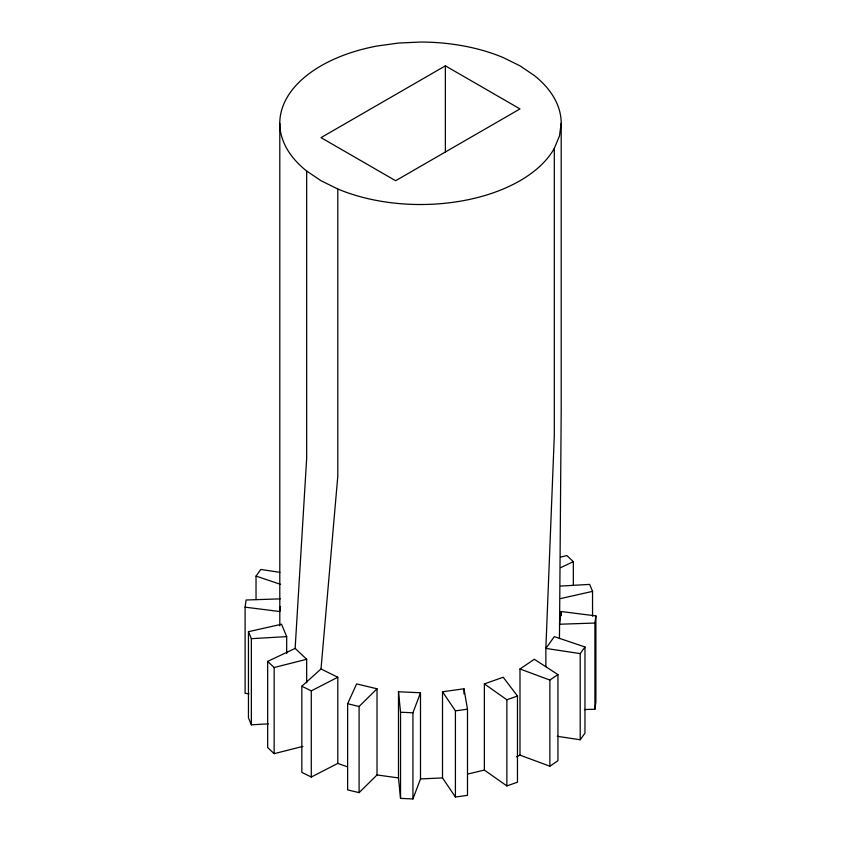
<?xml version="1.0" encoding="UTF-8"?>
<svg xmlns="http://www.w3.org/2000/svg" width="841" height="841" viewBox="0 0 841 841"><rect width="100%" height="100%" fill="white"/><g stroke="black" fill="none" stroke-linecap="round" stroke-linejoin="round"><path stroke-width="1.26" d="M306.671 682.776L306.671 659.281L295.138 648.411L306.671 458.229L306.671 171.028A140.699 81.23 0 0 1 377.02 46.024L398.487 43.049L420.5 42.05A140.699 81.23 0 0 1 503.202 57.566L519.99 65.84L534.329 75.532A140.699 81.23 0 0 1 561.199 123.28L561.199 410.482L559.465 638.592M347.207 766.74L337.798 763.407L311.286 777.042L301.835 772.385L301.835 686.224L321.01 668.973L337.798 476.206L337.798 189.004L321.01 180.72L306.671 171.028M248.968 693.804L245.109 693.32L245.109 607.16L246.087 600.011L280.221 598.866M280.495 606.445L279.801 611.533L245.109 607.16M561.199 123.28L559.465 135.99L554.314 148.384L554.314 435.585L545.862 648.411L545.862 666.682M561.199 611.533L559.465 624.232L594.913 623.055L595.891 615.906L561.199 611.533L561.199 615.444M584.411 709.562L594.913 709.215L595.891 702.067L595.891 615.906M412.931 798.95L412.931 712.79L420.5 692.763L398.487 691.765L398.487 777.925L400.547 798.382L412.931 798.95L420.5 778.924L420.5 692.763M347.627 703.738L356.626 683.912L377.02 688.79L377.02 774.95L359.096 792.643L347.627 789.899L347.627 703.738L359.096 706.482L377.02 688.79M256.032 599.58L256.032 576.085L260.794 569.452L279.874 572.343M580.206 653.604L584.968 646.981L554.314 636.626L545.862 648.411L580.206 653.604L580.206 739.765L557.31 736.306M580.206 739.765L584.968 733.142L584.968 646.981M519.99 755.134L519.99 668.973L534.329 659.281L557.94 674.587L557.94 760.748L549.877 766.204L519.99 755.134L516.637 756.784M519.99 668.973L549.877 680.043L557.94 674.587M445.373 65.84L321.01 137.64L395.627 180.72L519.99 108.92L445.373 65.84L445.373 152M301.835 686.224L311.286 690.882L337.798 677.247L337.798 763.407M302.918 746.388L274.155 753.673L267.669 747.554L267.669 661.394L295.138 648.411M560.747 567.612L573.331 561.662L566.845 555.544L560.59 557.131M484.374 770.072L484.374 683.912L503.202 677.247L517.467 696.022L517.467 782.183L506.871 785.925L484.374 770.072L467.806 774.035M484.374 683.912L506.871 699.765L517.467 696.022M267.669 661.394L274.155 667.512L306.671 659.281M268.363 723.849L251.354 724.826L248.452 717.846L248.452 631.686L281.535 624.232L286.686 636.626L286.686 653.604M560.737 598.54L592.548 591.37L589.646 584.4L560.852 586.051M442.513 691.765L463.98 688.79L467.491 709.184L467.491 795.344L455.412 797.016L442.513 777.925L442.513 691.765L455.412 710.855L455.412 797.016M455.412 710.855L467.491 709.184M248.452 631.686L251.354 638.666L286.686 636.626M420.5 778.924L442.513 777.925M398.487 691.765L400.547 712.222L412.931 712.79M377.02 774.95L398.487 777.925M256.032 576.085L280.558 584.358M321.01 668.973L337.798 677.247M594.913 623.055L594.913 709.215M592.548 591.37L592.548 616.18M573.331 561.662L573.331 585.157M549.877 680.043L549.877 766.204M506.871 699.765L506.871 785.925M463.98 688.79L463.98 694.004M400.547 712.222L400.547 798.382M359.096 706.482L359.096 792.643M311.286 690.882L311.286 777.042M279.801 123.28L279.801 625.893M274.155 667.512L274.155 753.673M251.354 638.666L251.354 724.826M554.314 148.384A140.699 81.23 0 0 1 337.798 189.004"/></g></svg>
